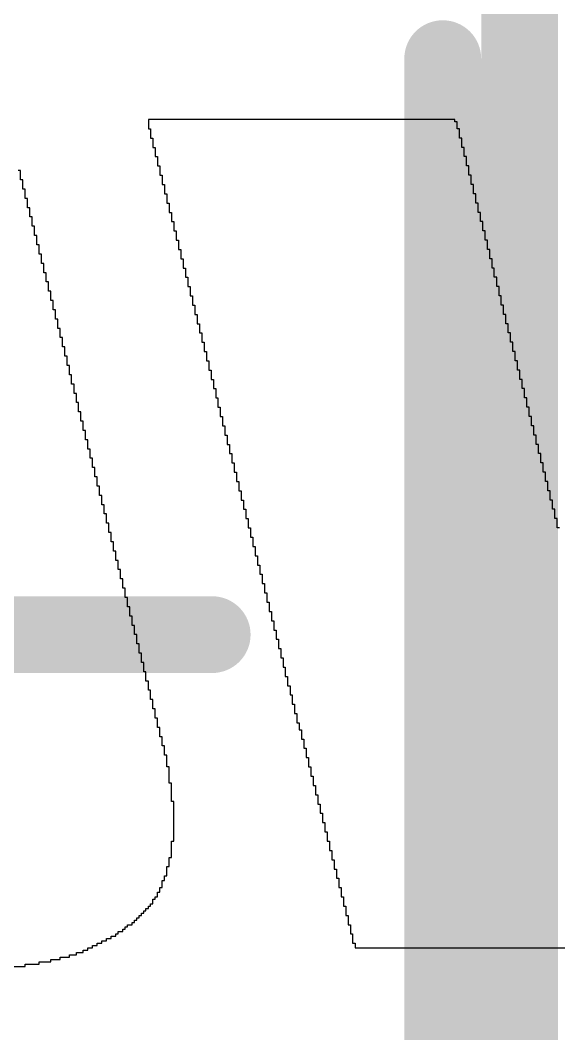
# Model space of a CAD drawing. Header units: millimetres. Extents: x -4.8 to 40.4, y -21.4 to 50.4.
# Drawn here: x 10.25 to 10.951, y 3.48 to 4.8 of the extents above; entities that cross this region are included whole.
import ezdxf

# ---------------------------------------------------------------- set-up
doc = ezdxf.new("R2010")
doc.units = ezdxf.units.MM
for name, color, linetype in [('BottomOverlay', 54, 'Continuous'), ('Mechanical2', 216, 'Continuous'), ('Mechanical4', 56, 'Continuous'), ('Mechanical6', 56, 'Continuous'), ('TopOverlay', 2, 'Continuous')]:
    doc.layers.add(name, color=color, linetype=linetype)

# ---------------------------------------------------------------- blocks, each defined once
blk = doc.blocks.new('RES_1206_2')
at = {"layer": 'Mechanical2', "const_width": 0.1}
blk.add_lwpolyline([(1.65, 0.9), (-1.65, 0.9)], dxfattribs=at)
at = {"layer": 'Mechanical4', "const_width": 0.1}
for points in [[(2, 0.9), (-2, 0.9)], [(0, -0.5), (0, 0.5)]]:
    blk.add_lwpolyline(points, dxfattribs=at)
at = {"layer": 'Mechanical4', "const_width": 0.05}
blk.add_lwpolyline([(-0.025, 0.5, 1), (0.025, 0.5, 1)], format="xyb", close=True, dxfattribs=at)
at = {"layer": 'Mechanical6', "const_width": 0.1}
blk.add_lwpolyline([(2, 0.9), (-2, 0.9)], dxfattribs=at)
blk.add_lwpolyline([(2, 0.9), (-2, 0.9)], dxfattribs=at)
at = {"layer": 'TopOverlay', "const_width": 0.1}
blk.add_lwpolyline([(0.75, 0.8), (-0.75, 0.8)], dxfattribs=at)
at = {"layer": 'TopOverlay', "const_width": 0.05}
blk.add_lwpolyline([(-0.775, 0.8, 1), (-0.725, 0.8, 1)], format="xyb", close=True, dxfattribs=at)

msp = doc.modelspace()

# ---------------------------------------------------------------- linework, layer by layer
at = {"layer": 'BottomOverlay'}
for p, q in [((10.8158, 4.6707), (10.417, 4.6707)), ((10.417, 4.6707), (10.417, 4.6587)), ((10.417, 4.6587), (10.42, 4.6587)), ((10.42, 4.6587), (10.42, 4.6466)), ((10.8158, 4.6677), (10.8158, 4.6707)), ((10.8188, 4.6677), (10.8158, 4.6677)), ((10.8188, 4.6587), (10.8188, 4.6677)), ((10.8218, 4.6587), (10.8188, 4.6587)), ((10.8218, 4.6466), (10.8218, 4.6587)), ((10.42, 4.6466), (10.423, 4.6466)), ((10.423, 4.6466), (10.423, 4.6345)), ((10.8248, 4.6466), (10.8218, 4.6466)), ((10.8248, 4.6345), (10.8248, 4.6466)), ((10.423, 4.6345), (10.426, 4.6345)), ((10.426, 4.6345), (10.426, 4.6224)), ((10.8279, 4.6345), (10.8248, 4.6345)), ((10.8279, 4.6224), (10.8279, 4.6345)), ((10.426, 4.6224), (10.429, 4.6224)), ((10.429, 4.6224), (10.429, 4.6103)), ((10.8309, 4.6224), (10.8279, 4.6224)), ((10.8309, 4.6103), (10.8309, 4.6224)), ((10.429, 4.6103), (10.4321, 4.6103)), ((10.4321, 4.6103), (10.4321, 4.5982)), ((10.8339, 4.6103), (10.8309, 4.6103)), ((10.8339, 4.5982), (10.8339, 4.6103)), ((10.2508, 4.6043), (10.2478, 4.6043)), ((10.2508, 4.5922), (10.2508, 4.6043)), ((10.4321, 4.5982), (10.4351, 4.5982)), ((10.4351, 4.5982), (10.4351, 4.5861)), ((10.8369, 4.5982), (10.8339, 4.5982)), ((10.8369, 4.5861), (10.8369, 4.5982)), ((10.2538, 4.5922), (10.2508, 4.5922)), ((10.2538, 4.5801), (10.2538, 4.5922)), ((10.2568, 4.5801), (10.2538, 4.5801)), ((10.2568, 4.568), (10.2568, 4.5801)), ((10.4351, 4.5861), (10.4381, 4.5861)), ((10.4381, 4.5861), (10.4381, 4.5741)), ((10.8399, 4.5861), (10.8369, 4.5861)), ((10.8399, 4.5741), (10.8399, 4.5861)), ((10.2598, 4.568), (10.2568, 4.568)), ((10.2598, 4.5559), (10.2598, 4.568)), ((10.4381, 4.5741), (10.4411, 4.5741)), ((10.4411, 4.5741), (10.4411, 4.562)), ((10.843, 4.5741), (10.8399, 4.5741)), ((10.843, 4.562), (10.843, 4.5741)), ((10.2629, 4.5559), (10.2598, 4.5559)), ((10.2629, 4.5439), (10.2629, 4.5559)), ((10.4411, 4.562), (10.4441, 4.562)), ((10.4441, 4.562), (10.4441, 4.5499)), ((10.846, 4.562), (10.843, 4.562)), ((10.846, 4.5499), (10.846, 4.562)), ((10.2659, 4.5439), (10.2629, 4.5439)), ((10.2659, 4.5318), (10.2659, 4.5439)), ((10.4441, 4.5499), (10.4472, 4.5499)), ((10.4472, 4.5499), (10.4472, 4.5378)), ((10.849, 4.5499), (10.846, 4.5499)), ((10.849, 4.5378), (10.849, 4.5499)), ((10.2689, 4.5318), (10.2659, 4.5318)), ((10.2689, 4.5197), (10.2689, 4.5318)), ((10.4472, 4.5378), (10.4502, 4.5378)), ((10.4502, 4.5378), (10.4502, 4.5257)), ((10.852, 4.5378), (10.849, 4.5378)), ((10.852, 4.5257), (10.852, 4.5378)), ((10.2719, 4.5197), (10.2689, 4.5197)), ((10.2719, 4.5076), (10.2719, 4.5197)), ((10.4502, 4.5257), (10.4532, 4.5257)), ((10.4532, 4.5257), (10.4532, 4.5136)), ((10.4532, 4.5136), (10.4562, 4.5136)), ((10.4562, 4.5136), (10.4562, 4.5016)), ((10.8551, 4.5257), (10.852, 4.5257)), ((10.8551, 4.5136), (10.8551, 4.5257)), ((10.8581, 4.5136), (10.8551, 4.5136)), ((10.8581, 4.5016), (10.8581, 4.5136)), ((10.2749, 4.5076), (10.2719, 4.5076)), ((10.2749, 4.4955), (10.2749, 4.5076)), ((10.4562, 4.5016), (10.4593, 4.5016)), ((10.4593, 4.5016), (10.4593, 4.4895)), ((10.8611, 4.5016), (10.8581, 4.5016)), ((10.8611, 4.4895), (10.8611, 4.5016)), ((10.278, 4.4955), (10.2749, 4.4955)), ((10.278, 4.4834), (10.278, 4.4955)), ((10.4593, 4.4895), (10.4623, 4.4895)), ((10.4623, 4.4895), (10.4623, 4.4774)), ((10.8641, 4.4895), (10.8611, 4.4895)), ((10.8641, 4.4774), (10.8641, 4.4895)), ((10.281, 4.4834), (10.278, 4.4834)), ((10.281, 4.4713), (10.281, 4.4834)), ((10.4623, 4.4774), (10.4653, 4.4774)), ((10.4653, 4.4774), (10.4653, 4.4653)), ((10.8671, 4.4774), (10.8641, 4.4774)), ((10.8671, 4.4653), (10.8671, 4.4774)), ((10.284, 4.4713), (10.281, 4.4713)), ((10.284, 4.4593), (10.284, 4.4713)), ((10.4653, 4.4653), (10.4683, 4.4653)), ((10.4683, 4.4653), (10.4683, 4.4532)), ((10.8702, 4.4653), (10.8671, 4.4653)), ((10.8702, 4.4532), (10.8702, 4.4653)), ((10.287, 4.4593), (10.284, 4.4593)), ((10.287, 4.4472), (10.287, 4.4593)), ((10.4683, 4.4532), (10.4713, 4.4532)), ((10.4713, 4.4532), (10.4713, 4.4411)), ((10.8732, 4.4532), (10.8702, 4.4532)), ((10.8732, 4.4411), (10.8732, 4.4532)), ((10.2901, 4.4472), (10.287, 4.4472)), ((10.2901, 4.4351), (10.2901, 4.4472)), ((10.2931, 4.4351), (10.2901, 4.4351)), ((10.2931, 4.423), (10.2931, 4.4351)), ((10.4713, 4.4411), (10.4744, 4.4411)), ((10.4744, 4.4411), (10.4744, 4.429)), ((10.8762, 4.4411), (10.8732, 4.4411)), ((10.8762, 4.429), (10.8762, 4.4411)), ((10.2961, 4.423), (10.2931, 4.423)), ((10.2961, 4.4109), (10.2961, 4.423)), ((10.4744, 4.429), (10.4774, 4.429)), ((10.4774, 4.429), (10.4774, 4.417)), ((10.8792, 4.429), (10.8762, 4.429)), ((10.8792, 4.417), (10.8792, 4.429)), ((10.2991, 4.4109), (10.2961, 4.4109)), ((10.2991, 4.3988), (10.2991, 4.4109)), ((10.4774, 4.417), (10.4804, 4.417)), ((10.4804, 4.417), (10.4804, 4.4049)), ((10.8822, 4.417), (10.8792, 4.417)), ((10.8822, 4.4049), (10.8822, 4.417)), ((10.3021, 4.3988), (10.2991, 4.3988)), ((10.3021, 4.3867), (10.3021, 4.3988)), ((10.4804, 4.4049), (10.4834, 4.4049)), ((10.4834, 4.4049), (10.4834, 4.3928)), ((10.8853, 4.4049), (10.8822, 4.4049)), ((10.8853, 4.3928), (10.8853, 4.4049)), ((10.3052, 4.3867), (10.3021, 4.3867)), ((10.3052, 4.3747), (10.3052, 4.3867)), ((10.4834, 4.3928), (10.4864, 4.3928)), ((10.4864, 4.3928), (10.4864, 4.3837)), ((10.4864, 4.3837), (10.4864, 4.3807)), ((10.8883, 4.3928), (10.8853, 4.3928)), ((10.8883, 4.3807), (10.8883, 4.3928)), ((10.3082, 4.3747), (10.3052, 4.3747)), ((10.3082, 4.3626), (10.3082, 4.3747)), ((10.4864, 4.3807), (10.4895, 4.3807)), ((10.4895, 4.3807), (10.4895, 4.3686)), ((10.4895, 4.3686), (10.4925, 4.3686)), ((10.4925, 4.3686), (10.4925, 4.3565)), ((10.8913, 4.3807), (10.8883, 4.3807)), ((10.8913, 4.3686), (10.8913, 4.3807)), ((10.8943, 4.3686), (10.8913, 4.3686)), ((10.8943, 4.3565), (10.8943, 4.3686)), ((10.3112, 4.3626), (10.3082, 4.3626)), ((10.3112, 4.3505), (10.3112, 4.3626)), ((10.4925, 4.3565), (10.4955, 4.3565)), ((10.4955, 4.3565), (10.4955, 4.3444)), ((10.8974, 4.3565), (10.8943, 4.3565)), ((10.8974, 4.3444), (10.8974, 4.3565)), ((10.3142, 4.3505), (10.3112, 4.3505)), ((10.3142, 4.3384), (10.3142, 4.3505)), ((10.4955, 4.3444), (10.4985, 4.3444)), ((10.4985, 4.3444), (10.4985, 4.3324)), ((10.9004, 4.3444), (10.8974, 4.3444)), ((10.9004, 4.3324), (10.9004, 4.3444)), ((10.3172, 4.3384), (10.3142, 4.3384)), ((10.3172, 4.3263), (10.3172, 4.3384)), ((10.4985, 4.3324), (10.5016, 4.3324)), ((10.5016, 4.3324), (10.5016, 4.3203)), ((10.9034, 4.3324), (10.9004, 4.3324)), ((10.9034, 4.3203), (10.9034, 4.3324)), ((10.3203, 4.3263), (10.3172, 4.3263)), ((10.3203, 4.3142), (10.3203, 4.3263)), ((10.5016, 4.3203), (10.5046, 4.3203)), ((10.5046, 4.3203), (10.5046, 4.3082)), ((10.9064, 4.3203), (10.9034, 4.3203)), ((10.9064, 4.3082), (10.9064, 4.3203)), ((10.3233, 4.3142), (10.3203, 4.3142)), ((10.3233, 4.3021), (10.3233, 4.3142)), ((10.5046, 4.3082), (10.5076, 4.3082)), ((10.5076, 4.3082), (10.5076, 4.2961)), ((10.9094, 4.3082), (10.9064, 4.3082)), ((10.9094, 4.2961), (10.9094, 4.3082)), ((10.3263, 4.3021), (10.3233, 4.3021)), ((10.3263, 4.2901), (10.3263, 4.3021)), ((10.3293, 4.2901), (10.3263, 4.2901)), ((10.3293, 4.278), (10.3293, 4.2901)), ((10.5076, 4.2961), (10.5106, 4.2961)), ((10.5106, 4.2961), (10.5106, 4.284)), ((10.9125, 4.2961), (10.9094, 4.2961)), ((10.9125, 4.284), (10.9125, 4.2961)), ((10.3324, 4.278), (10.3293, 4.278)), ((10.3324, 4.2659), (10.3324, 4.278)), ((10.5106, 4.284), (10.5136, 4.284)), ((10.5136, 4.284), (10.5136, 4.2719)), ((10.9155, 4.284), (10.9125, 4.284)), ((10.9155, 4.2719), (10.9155, 4.284)), ((10.3354, 4.2659), (10.3324, 4.2659)), ((10.3354, 4.2538), (10.3354, 4.2659)), ((10.5136, 4.2719), (10.5167, 4.2719)), ((10.5167, 4.2719), (10.5167, 4.2598)), ((10.9185, 4.2719), (10.9155, 4.2719)), ((10.9185, 4.2598), (10.9185, 4.2719)), ((10.3384, 4.2538), (10.3354, 4.2538)), ((10.3384, 4.2417), (10.3384, 4.2538)), ((10.5167, 4.2598), (10.5197, 4.2598)), ((10.5197, 4.2598), (10.5197, 4.2478)), ((10.9215, 4.2598), (10.9185, 4.2598)), ((10.9215, 4.2478), (10.9215, 4.2598)), ((10.3414, 4.2417), (10.3384, 4.2417)), ((10.3414, 4.2296), (10.3414, 4.2417)), ((10.5197, 4.2478), (10.5227, 4.2478)), ((10.5227, 4.2478), (10.5227, 4.2357)), ((10.9245, 4.2478), (10.9215, 4.2478)), ((10.9245, 4.2357), (10.9245, 4.2478)), ((10.3444, 4.2296), (10.3414, 4.2296)), ((10.3444, 4.2175), (10.3444, 4.2296)), ((10.5227, 4.2357), (10.5257, 4.2357)), ((10.5257, 4.2357), (10.5257, 4.2236)), ((10.5257, 4.2236), (10.5287, 4.2236)), ((10.5287, 4.2236), (10.5287, 4.2115)), ((10.9276, 4.2357), (10.9245, 4.2357)), ((10.9276, 4.2236), (10.9276, 4.2357)), ((10.9306, 4.2236), (10.9276, 4.2236)), ((10.9306, 4.2115), (10.9306, 4.2236)), ((10.3475, 4.2175), (10.3444, 4.2175)), ((10.3475, 4.2055), (10.3475, 4.2175)), ((10.5287, 4.2115), (10.5318, 4.2115)), ((10.5318, 4.2115), (10.5318, 4.1994)), ((10.9336, 4.2115), (10.9306, 4.2115)), ((10.9336, 4.1994), (10.9336, 4.2115)), ((10.3505, 4.2055), (10.3475, 4.2055)), ((10.3505, 4.1934), (10.3505, 4.2055)), ((10.5318, 4.1994), (10.5348, 4.1994)), ((10.5348, 4.1994), (10.5348, 4.1873)), ((10.9366, 4.1994), (10.9336, 4.1994)), ((10.9366, 4.1873), (10.9366, 4.1994)), ((10.3535, 4.1934), (10.3505, 4.1934)), ((10.3535, 4.1813), (10.3535, 4.1934)), ((10.5348, 4.1873), (10.5378, 4.1873)), ((10.5378, 4.1873), (10.5378, 4.1752)), ((10.9397, 4.1873), (10.9366, 4.1873)), ((10.9397, 4.1752), (10.9397, 4.1873)), ((10.3565, 4.1813), (10.3535, 4.1813)), ((10.3565, 4.1692), (10.3565, 4.1813)), ((10.5378, 4.1752), (10.5408, 4.1752)), ((10.5408, 4.1752), (10.5408, 4.1632)), ((10.9427, 4.1752), (10.9397, 4.1752)), ((10.9427, 4.1632), (10.9427, 4.1752)), ((10.3595, 4.1692), (10.3565, 4.1692)), ((10.3595, 4.1571), (10.3595, 4.1692)), ((10.3626, 4.1571), (10.3595, 4.1571)), ((10.3626, 4.145), (10.3626, 4.1571)), ((10.5408, 4.1632), (10.5438, 4.1632)), ((10.5438, 4.1632), (10.5438, 4.1511)), ((10.9457, 4.1632), (10.9427, 4.1632)), ((10.9457, 4.1511), (10.9457, 4.1632)), ((10.3656, 4.145), (10.3626, 4.145)), ((10.3656, 4.1329), (10.3656, 4.145)), ((10.5438, 4.1511), (10.5469, 4.1511)), ((10.5469, 4.1511), (10.5469, 4.139)), ((10.9487, 4.1511), (10.9457, 4.1511)), ((10.9487, 4.139), (10.9487, 4.1511)), ((10.3686, 4.1329), (10.3656, 4.1329)), ((10.3686, 4.1209), (10.3686, 4.1329)), ((10.5469, 4.139), (10.5499, 4.139)), ((10.5499, 4.139), (10.5499, 4.1269)), ((10.9517, 4.139), (10.9487, 4.139)), ((10.3716, 4.1209), (10.3686, 4.1209)), ((10.3716, 4.1088), (10.3716, 4.1209)), ((10.5499, 4.1269), (10.5529, 4.1269)), ((10.5529, 4.1269), (10.5529, 4.1148)), ((10.3747, 4.1088), (10.3716, 4.1088)), ((10.3747, 4.0967), (10.3747, 4.1088)), ((10.5529, 4.1148), (10.5559, 4.1148)), ((10.5559, 4.1148), (10.5559, 4.1027)), ((10.3777, 4.0967), (10.3747, 4.0967)), ((10.3777, 4.0846), (10.3777, 4.0967)), ((10.5559, 4.1027), (10.559, 4.1027)), ((10.559, 4.1027), (10.559, 4.0906)), ((10.3807, 4.0846), (10.3777, 4.0846)), ((10.3807, 4.0725), (10.3807, 4.0846)), ((10.559, 4.0906), (10.562, 4.0906)), ((10.562, 4.0906), (10.562, 4.0786)), ((10.562, 4.0786), (10.565, 4.0786)), ((10.565, 4.0786), (10.565, 4.0665)), ((10.3837, 4.0725), (10.3807, 4.0725)), ((10.3837, 4.0604), (10.3837, 4.0725)), ((10.565, 4.0665), (10.568, 4.0665)), ((10.568, 4.0665), (10.568, 4.0544)), ((10.3867, 4.0604), (10.3837, 4.0604)), ((10.3867, 4.0483), (10.3867, 4.0604)), ((10.568, 4.0544), (10.571, 4.0544)), ((10.571, 4.0544), (10.571, 4.0423)), ((10.3898, 4.0483), (10.3867, 4.0483)), ((10.3898, 4.0363), (10.3898, 4.0483)), ((10.571, 4.0423), (10.5741, 4.0423)), ((10.5741, 4.0423), (10.5741, 4.0302)), ((10.3928, 4.0363), (10.3898, 4.0363)), ((10.3928, 4.0242), (10.3928, 4.0363)), ((10.5741, 4.0302), (10.5771, 4.0302)), ((10.5771, 4.0302), (10.5771, 4.0181)), ((10.3958, 4.0242), (10.3928, 4.0242)), ((10.3958, 4.0121), (10.3958, 4.0242)), ((10.3988, 4.0121), (10.3958, 4.0121)), ((10.3988, 4), (10.3988, 4.0121)), ((10.5771, 4.0181), (10.5801, 4.0181)), ((10.5801, 4.0181), (10.5801, 4.006)), ((10.4018, 4), (10.3988, 4)), ((10.4018, 3.9879), (10.4018, 4)), ((10.5801, 4.006), (10.5831, 4.006)), ((10.5831, 4.006), (10.5831, 3.994)), ((10.4049, 3.9879), (10.4018, 3.9879)), ((10.4049, 3.9758), (10.4049, 3.9879)), ((10.5831, 3.994), (10.5861, 3.994)), ((10.5861, 3.994), (10.5861, 3.9819)), ((10.4079, 3.9758), (10.4049, 3.9758)), ((10.4079, 3.9637), (10.4079, 3.9758)), ((10.5861, 3.9819), (10.5892, 3.9819)), ((10.5892, 3.9819), (10.5892, 3.9698)), ((10.4109, 3.9637), (10.4079, 3.9637)), ((10.4109, 3.9517), (10.4109, 3.9637)), ((10.5892, 3.9698), (10.5922, 3.9698)), ((10.5922, 3.9698), (10.5922, 3.9577)), ((10.4139, 3.9517), (10.4109, 3.9517)), ((10.4139, 3.9396), (10.4139, 3.9517)), ((10.5922, 3.9577), (10.5952, 3.9577)), ((10.5952, 3.9577), (10.5952, 3.9456)), ((10.417, 3.9396), (10.4139, 3.9396)), ((10.417, 3.9275), (10.417, 3.9396)), ((10.5952, 3.9456), (10.5982, 3.9456)), ((10.5982, 3.9456), (10.5982, 3.9335)), ((10.5982, 3.9335), (10.6013, 3.9335)), ((10.6013, 3.9335), (10.6013, 3.9214)), ((10.42, 3.9275), (10.417, 3.9275)), ((10.42, 3.9154), (10.42, 3.9275)), ((10.6013, 3.9214), (10.6043, 3.9214)), ((10.6043, 3.9214), (10.6043, 3.9094)), ((10.423, 3.9154), (10.42, 3.9154)), ((10.423, 3.9033), (10.423, 3.9154)), ((10.6043, 3.9094), (10.6073, 3.9094)), ((10.6073, 3.9094), (10.6073, 3.8973)), ((10.426, 3.9033), (10.423, 3.9033)), ((10.426, 3.8912), (10.426, 3.9033)), ((10.6073, 3.8973), (10.6103, 3.8973)), ((10.6103, 3.8973), (10.6103, 3.8852)), ((10.429, 3.8912), (10.426, 3.8912)), ((10.429, 3.8791), (10.429, 3.8912)), ((10.6103, 3.8852), (10.6133, 3.8852)), ((10.6133, 3.8852), (10.6133, 3.8761)), ((10.4321, 3.8791), (10.429, 3.8791)), ((10.4321, 3.8671), (10.4321, 3.8791)), ((10.4351, 3.8671), (10.4321, 3.8671)), ((10.4351, 3.855), (10.4351, 3.8671)), ((10.6133, 3.8761), (10.6164, 3.8761)), ((10.6164, 3.8761), (10.6164, 3.864)), ((10.4381, 3.855), (10.4351, 3.855)), ((10.4381, 3.8429), (10.4381, 3.855)), ((10.6164, 3.864), (10.6194, 3.864)), ((10.6194, 3.864), (10.6194, 3.852)), ((10.4411, 3.8429), (10.4381, 3.8429)), ((10.4411, 3.8278), (10.4411, 3.8429)), ((10.6194, 3.852), (10.6224, 3.852)), ((10.6224, 3.852), (10.6224, 3.8399)), ((10.4441, 3.8278), (10.4411, 3.8278)), ((10.4441, 3.8066), (10.4441, 3.8278)), ((10.6224, 3.8399), (10.6254, 3.8399)), ((10.6254, 3.8399), (10.6254, 3.8278)), ((10.6254, 3.8278), (10.6284, 3.8278)), ((10.6284, 3.8278), (10.6284, 3.8157)), ((10.6284, 3.8157), (10.6315, 3.8157)), ((10.6315, 3.8157), (10.6315, 3.8036)), ((10.4472, 3.8066), (10.4441, 3.8066)), ((10.4472, 3.7825), (10.4472, 3.8066)), ((10.6315, 3.8036), (10.6345, 3.8036)), ((10.6345, 3.8036), (10.6345, 3.7915)), ((10.6345, 3.7915), (10.6375, 3.7915)), ((10.6375, 3.7915), (10.6375, 3.7794)), ((10.4502, 3.7825), (10.4472, 3.7825)), ((10.4502, 3.7311), (10.4502, 3.7825)), ((10.6375, 3.7794), (10.6405, 3.7794)), ((10.6405, 3.7794), (10.6405, 3.7674)), ((10.6405, 3.7674), (10.6436, 3.7674)), ((10.6436, 3.7674), (10.6436, 3.7553)), ((10.6436, 3.7553), (10.6466, 3.7553)), ((10.6466, 3.7553), (10.6466, 3.7432)), ((10.6466, 3.7432), (10.6496, 3.7432)), ((10.6496, 3.7432), (10.6496, 3.7311)), ((10.4472, 3.7099), (10.4472, 3.7311)), ((10.4472, 3.7311), (10.4502, 3.7311)), ((10.6496, 3.7311), (10.6526, 3.7311)), ((10.6526, 3.7311), (10.6526, 3.719)), ((10.4441, 3.6979), (10.4441, 3.7099)), ((10.4441, 3.7099), (10.4472, 3.7099)), ((10.6526, 3.719), (10.6556, 3.719)), ((10.6556, 3.719), (10.6556, 3.7069)), ((10.4411, 3.6858), (10.4411, 3.6979)), ((10.4411, 3.6979), (10.4441, 3.6979)), ((10.6556, 3.7069), (10.6587, 3.7069)), ((10.6587, 3.7069), (10.6587, 3.6948)), ((10.4381, 3.6797), (10.4381, 3.6858)), ((10.4381, 3.6858), (10.4411, 3.6858)), ((10.6587, 3.6948), (10.6617, 3.6948)), ((10.6617, 3.6948), (10.6617, 3.6828)), ((10.6617, 3.6828), (10.6647, 3.6828)), ((10.6647, 3.6828), (10.6647, 3.6707)), ((10.4321, 3.6646), (10.4321, 3.6707)), ((10.4321, 3.6707), (10.4351, 3.6707)), ((10.4351, 3.6707), (10.4351, 3.6797)), ((10.4351, 3.6797), (10.4381, 3.6797)), ((10.6647, 3.6707), (10.6677, 3.6707)), ((10.6677, 3.6707), (10.6677, 3.6586)), ((10.423, 3.6495), (10.423, 3.6556)), ((10.423, 3.6556), (10.426, 3.6556)), ((10.426, 3.6556), (10.426, 3.6586)), ((10.426, 3.6586), (10.429, 3.6586)), ((10.429, 3.6586), (10.429, 3.6646)), ((10.429, 3.6646), (10.4321, 3.6646)), ((10.6677, 3.6586), (10.6707, 3.6586)), ((10.6707, 3.6586), (10.6707, 3.6465)), ((10.4139, 3.6405), (10.4139, 3.6435)), ((10.4139, 3.6435), (10.417, 3.6435)), ((10.417, 3.6435), (10.417, 3.6465)), ((10.417, 3.6465), (10.42, 3.6465)), ((10.42, 3.6465), (10.42, 3.6495)), ((10.42, 3.6495), (10.423, 3.6495)), ((10.6707, 3.6465), (10.6738, 3.6465)), ((10.6738, 3.6465), (10.6738, 3.6344)), ((10.4018, 3.6284), (10.4018, 3.6314)), ((10.4018, 3.6314), (10.4049, 3.6314)), ((10.4049, 3.6314), (10.4049, 3.6344)), ((10.4049, 3.6344), (10.4079, 3.6344)), ((10.4079, 3.6344), (10.4079, 3.6374)), ((10.4079, 3.6374), (10.4109, 3.6374)), ((10.4109, 3.6374), (10.4109, 3.6405)), ((10.4109, 3.6405), (10.4139, 3.6405)), ((10.6738, 3.6344), (10.6768, 3.6344)), ((10.6768, 3.6344), (10.6768, 3.6223)), ((10.3837, 3.6133), (10.3837, 3.6163)), ((10.3837, 3.6163), (10.3867, 3.6163)), ((10.3867, 3.6163), (10.3867, 3.6193)), ((10.3867, 3.6193), (10.3898, 3.6193)), ((10.3898, 3.6193), (10.3898, 3.6223)), ((10.3898, 3.6223), (10.3958, 3.6223)), ((10.3958, 3.6223), (10.3958, 3.6253)), ((10.3958, 3.6253), (10.3988, 3.6253)), ((10.3988, 3.6253), (10.3988, 3.6284)), ((10.3988, 3.6284), (10.4018, 3.6284)), ((10.6768, 3.6223), (10.6798, 3.6223)), ((10.6798, 3.6223), (10.6798, 3.6102)), ((10.3626, 3.6012), (10.3626, 3.6042)), ((10.3626, 3.6042), (10.3686, 3.6042)), ((10.3686, 3.6042), (10.3686, 3.6072)), ((10.3686, 3.6072), (10.3747, 3.6072)), ((10.3747, 3.6072), (10.3747, 3.6102)), ((10.3747, 3.6102), (10.3777, 3.6102)), ((10.3777, 3.6102), (10.3777, 3.6133)), ((10.3777, 3.6133), (10.3837, 3.6133)), ((10.6798, 3.6102), (10.6828, 3.6102)), ((10.6828, 3.6102), (10.6828, 3.5982)), ((10.3384, 3.5891), (10.3384, 3.5921)), ((10.3384, 3.5921), (10.3444, 3.5921)), ((10.3444, 3.5921), (10.3444, 3.5951)), ((10.3444, 3.5951), (10.3505, 3.5951)), ((10.3505, 3.5951), (10.3505, 3.5982)), ((10.3505, 3.5982), (10.3565, 3.5982)), ((10.3565, 3.5982), (10.3565, 3.6012)), ((10.3565, 3.6012), (10.3626, 3.6012)), ((10.6828, 3.5982), (10.6859, 3.5982)), ((10.6859, 3.5982), (10.6859, 3.5921)), ((10.6859, 3.5921), (11.0877, 3.5921)), ((10.2901, 3.574), (10.2901, 3.577)), ((10.2901, 3.577), (10.3021, 3.577)), ((10.3021, 3.577), (10.3021, 3.58)), ((10.3021, 3.58), (10.3142, 3.58)), ((10.3142, 3.58), (10.3142, 3.583)), ((10.3142, 3.583), (10.3233, 3.583)), ((10.3233, 3.583), (10.3233, 3.5861)), ((10.3233, 3.5861), (10.3324, 3.5861)), ((10.3324, 3.5861), (10.3324, 3.5891)), ((10.3324, 3.5891), (10.3384, 3.5891)), ((10.2236, 3.5679), (10.2568, 3.5679)), ((10.2568, 3.5679), (10.2568, 3.571)), ((10.2568, 3.571), (10.2749, 3.571)), ((10.2749, 3.571), (10.2749, 3.574)), ((10.2749, 3.574), (10.2901, 3.574))]:
    msp.add_line(p, q, dxfattribs=at)

# ---------------------------------------------------------------- block references
at = {"rotation": 270}
msp.add_blockref('RES_1206_2', (10, 4), dxfattribs=at)

doc.saveas('drawing.dxf')
